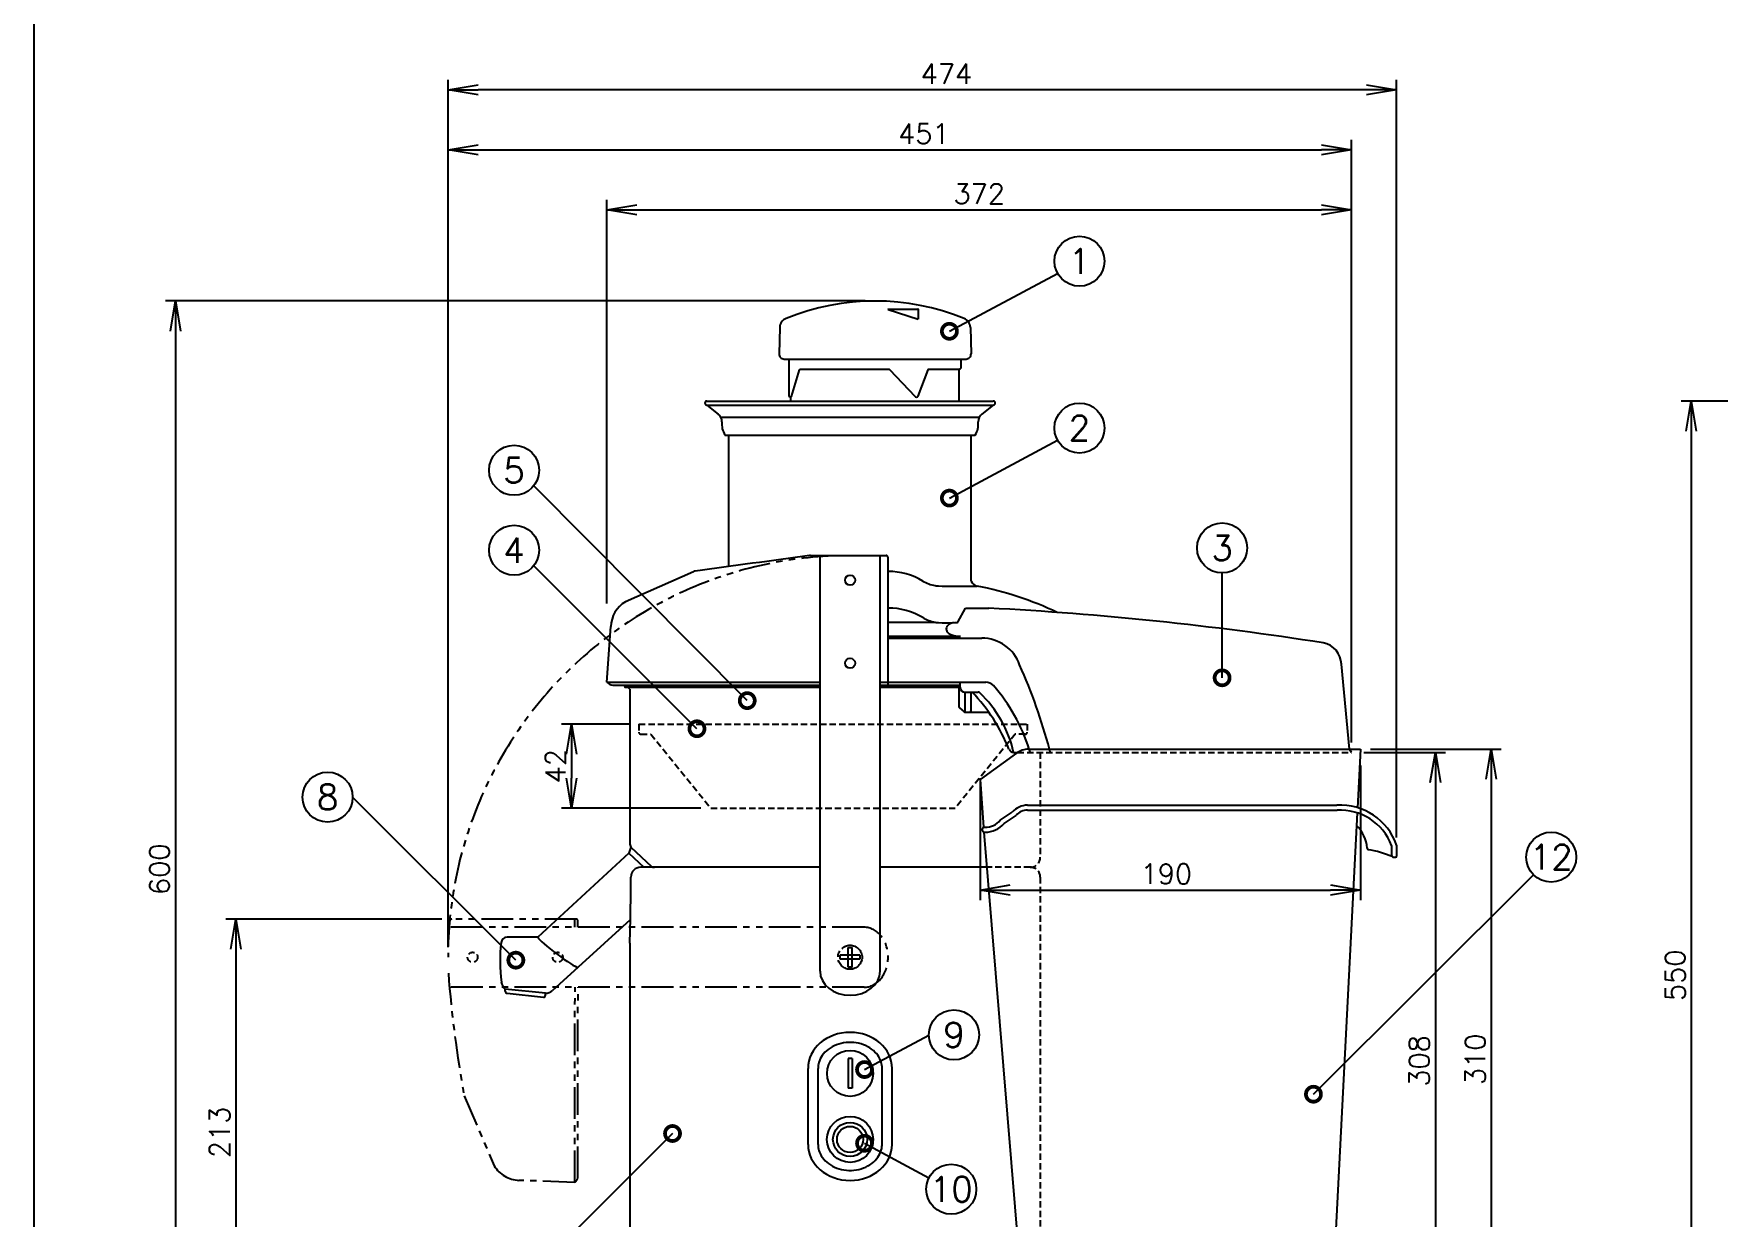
# Model space of a CAD drawing. Extents: x 115 to 2025, y 0 to 1377.
# Drawn here: x 115 to 956, y 313 to 904 of the extents above; entities that cross this region are included whole.
import ezdxf
from ezdxf.enums import TextEntityAlignment as Align

# ---------------------------------------------------------------- set-up
doc = ezdxf.new("R2010")
doc.units = 0
doc.header["$LTSCALE"] = 0.5
doc.header["$PDMODE"] = 3
doc.linetypes.add('HIDDEN', pattern=[9.525, 6.35, -3.175])
doc.linetypes.add('PHANTOM', pattern=[63.5, 31.75, -6.35, 6.35, -6.35, 6.35, -6.35])
doc.layers.get('0').update_dxf_attribs({"linetype": 'CONTINUOUS'})
doc.layers.get('DEFPOINTS').update_dxf_attribs({"linetype": 'CONTINUOUS'})
for name, color, linetype in [('DANMEN', 7, 'CONTINUOUS'), ('SUNPOU', 7, 'CONTINUOUS'), ('WAKU', 7, 'CONTINUOUS')]:
    doc.layers.add(name, color=color, linetype=linetype)
doc.styles.add('BIGFONT', font='romans', dxfattribs={"bigfont": 'bigfont'})
doc.styles.get("Standard").update_dxf_attribs({"font": 'ROMANS', "bigfont": 'EXTFONT.shx'})
doc.dimstyles.get("Standard").update_dxf_attribs({"dimscale": 5, "dimtxt": 2, "dimasz": 3, "dimexe": 1, "dimexo": 1, "dimgap": 0.6, "dimtad": 3, "dimdec": 0, "dimzin": 0, "dimdsep": 46, "dimtxsty": 'STANDARD', "dimblk1": 'OPEN', "dimblk2": 'OPEN', "dimsah": 1, "dimcen": 1.5, "dimadec": 0, "dimazin": 0, "dimtfac": 1, "dimtdec": 0, "dimtmove": 0, "dimatfit": 0, "dimldrblk": 'DOTSMALL', "dimfxl": 1, "dimtvp": 1, "dimtolj": 1, "dimtzin": 0, "dimarcsym": 0})

# ---------------------------------------------------------------- blocks, each defined once
blk = doc.blocks.new('_OPEN')
at = {"color": 0, "linetype": 'ByBlock'}
for p, q in [((-1, 0.167), (0, 0)), ((0, 0), (-1, -0.167)), ((0, 0), (-1, 0))]:
    blk.add_line(p, q, dxfattribs=at)
blk = doc.blocks.new('*D4')
at = {"layer": 'DEFPOINTS', "color": 0}
for p in [(535.25, 770.78), (185.89, 170.78), (347.02, 170.78)]:
    blk.add_point(p, dxfattribs=at)
at = {"layer": 'SUNPOU', "color": 0, "lineweight": -2}
for p, q in [((530.25, 770.78), (180.89, 770.78)), ((185.89, 755.78), (185.89, 185.78)), ((342.02, 170.78), (180.89, 170.78))]:
    blk.add_line(p, q, dxfattribs=at)
at = {"layer": 'SUNPOU', "color": 0, "lineweight": -2, "xscale": 15, "yscale": 15, "zscale": 15}
for p, rotation in [((185.89, 770.78), 90), ((185.89, 170.78), 270)]:
    blk.add_blockref('_OPEN', p, dxfattribs=dict(at, rotation=rotation))
at = {"layer": 'SUNPOU', "color": 0, "insert": (177.89, 486.78), "char_height": 10, "attachment_point": 5, "rotation": 90}
blk.add_mtext('\\A1;600', dxfattribs=at)
blk = doc.blocks.new('_DotSmall')
at = {"color": 0, "linetype": 'ByBlock', "const_width": 0.5}
blk.add_lwpolyline([(-0.0625, 0, 1), (0.0625, 0, 1)], format="xyb", close=True, dxfattribs=at)
blk = doc.blocks.new('*D6')
at = {"layer": 'DEFPOINTS', "color": 0}
for p in [(773.25, 846.38), (773.25, 545.18), (321.95, 442.78)]:
    blk.add_point(p, dxfattribs=at)
at = {"layer": 'SUNPOU', "color": 0, "lineweight": -2}
for p, q in [((321.95, 447.78), (321.95, 851.38)), ((773.25, 550.18), (773.25, 851.38)), ((336.95, 846.38), (758.25, 846.38))]:
    blk.add_line(p, q, dxfattribs=at)
at = {"layer": 'SUNPOU', "color": 0, "lineweight": -2, "xscale": 15, "yscale": 15, "zscale": 15, "rotation": 180}
blk.add_blockref('_OPEN', (321.95, 846.38), dxfattribs=at)
at = {"layer": 'SUNPOU', "color": 0, "lineweight": -2, "xscale": 15, "yscale": 15, "zscale": 15}
blk.add_blockref('_OPEN', (773.25, 846.38), dxfattribs=at)
at = {"layer": 'SUNPOU', "color": 0, "insert": (559.6, 854.38), "char_height": 10, "attachment_point": 5}
blk.add_mtext('\\A1;451', dxfattribs=at)
blk = doc.blocks.new('*D7')
at = {"layer": 'DEFPOINTS', "color": 0}
for p in [(321.95, 876.38), (795.76, 497.7), (321.95, 442.78)]:
    blk.add_point(p, dxfattribs=at)
at = {"layer": 'SUNPOU', "color": 0, "lineweight": -2}
for p, q in [((321.95, 447.78), (321.95, 881.38)), ((780.76, 876.38), (336.95, 876.38)), ((795.76, 502.7), (795.76, 881.38))]:
    blk.add_line(p, q, dxfattribs=at)
at = {"layer": 'SUNPOU', "color": 0, "lineweight": -2, "xscale": 15, "yscale": 15, "zscale": 15, "rotation": 180}
blk.add_blockref('_OPEN', (321.95, 876.38), dxfattribs=at)
at = {"layer": 'SUNPOU', "color": 0, "lineweight": -2, "xscale": 15, "yscale": 15, "zscale": 15}
blk.add_blockref('_OPEN', (795.76, 876.38), dxfattribs=at)
at = {"layer": 'SUNPOU', "color": 0, "insert": (570.85, 884.38), "char_height": 10, "attachment_point": 5}
blk.add_mtext('\\A1;474', dxfattribs=at)
blk = doc.blocks.new('*D8')
at = {"layer": 'DEFPOINTS', "color": 0}
for p in [(774.37, 545.18), (776.75, 236.78), (815.08, 236.78)]:
    blk.add_point(p, dxfattribs=at)
at = {"layer": 'SUNPOU', "color": 0, "lineweight": -2}
for p, q in [((779.37, 545.18), (820.08, 545.18)), ((815.08, 530.18), (815.08, 251.78)), ((781.75, 236.78), (820.08, 236.78))]:
    blk.add_line(p, q, dxfattribs=at)
at = {"layer": 'SUNPOU', "color": 0, "lineweight": -2, "xscale": 15, "yscale": 15, "zscale": 15}
for p, rotation in [((815.08, 545.18), 90), ((815.08, 236.78), 270)]:
    blk.add_blockref('_OPEN', p, dxfattribs=dict(at, rotation=rotation))
at = {"layer": 'SUNPOU', "color": 0, "insert": (807.08, 390.98), "char_height": 10, "attachment_point": 5, "rotation": 90}
blk.add_mtext('\\A1;308', dxfattribs=at)
blk = doc.blocks.new('*D9')
at = {"layer": 'DEFPOINTS', "color": 0}
for p in [(777.71, 546.78), (776.75, 236.78), (843.03, 236.78)]:
    blk.add_point(p, dxfattribs=at)
at = {"layer": 'SUNPOU', "color": 0, "lineweight": -2}
for p, q in [((782.71, 546.78), (848.03, 546.78)), ((843.03, 531.78), (843.03, 251.78)), ((781.75, 236.78), (848.03, 236.78))]:
    blk.add_line(p, q, dxfattribs=at)
at = {"layer": 'SUNPOU', "color": 0, "lineweight": -2, "xscale": 15, "yscale": 15, "zscale": 15}
for p, rotation in [((843.03, 546.78), 90), ((843.03, 236.78), 270)]:
    blk.add_blockref('_OPEN', p, dxfattribs=dict(at, rotation=rotation))
at = {"layer": 'SUNPOU', "color": 0, "insert": (835.03, 391.78), "char_height": 10, "attachment_point": 5, "rotation": 90}
blk.add_mtext('\\A1;310', dxfattribs=at)
blk = doc.blocks.new('*D11')
at = {"layer": 'DEFPOINTS', "color": 0}
for p in [(773.25, 816.38), (401.25, 614.58), (773.25, 579.48)]:
    blk.add_point(p, dxfattribs=at)
at = {"layer": 'SUNPOU', "color": 0, "lineweight": -2}
for p, q in [((401.25, 619.58), (401.25, 821.38)), ((416.25, 816.38), (758.25, 816.38)), ((773.25, 584.48), (773.25, 821.38))]:
    blk.add_line(p, q, dxfattribs=at)
at = {"layer": 'SUNPOU', "color": 0, "lineweight": -2, "xscale": 15, "yscale": 15, "zscale": 15, "rotation": 180}
blk.add_blockref('_OPEN', (401.25, 816.38), dxfattribs=at)
at = {"layer": 'SUNPOU', "color": 0, "lineweight": -2, "xscale": 15, "yscale": 15, "zscale": 15}
blk.add_blockref('_OPEN', (773.25, 816.38), dxfattribs=at)
at = {"layer": 'SUNPOU', "color": 0, "insert": (587.25, 824.38), "char_height": 10, "attachment_point": 5}
blk.add_mtext('\\A1;372', dxfattribs=at)
blk = doc.blocks.new('*D13')
at = {"layer": 'DEFPOINTS', "color": 0}
for p in [(777.76, 543.68), (587.69, 537.28), (777.76, 476.4)]:
    blk.add_point(p, dxfattribs=at)
at = {"layer": 'SUNPOU', "color": 0, "lineweight": -2}
for p, q in [((777.76, 538.68), (777.76, 471.4)), ((587.69, 532.28), (587.69, 471.4)), ((602.69, 476.4), (762.76, 476.4))]:
    blk.add_line(p, q, dxfattribs=at)
at = {"layer": 'SUNPOU', "color": 0, "lineweight": -2, "xscale": 15, "yscale": 15, "zscale": 15, "rotation": 180}
blk.add_blockref('_OPEN', (587.69, 476.4), dxfattribs=at)
at = {"layer": 'SUNPOU', "color": 0, "lineweight": -2, "xscale": 15, "yscale": 15, "zscale": 15}
blk.add_blockref('_OPEN', (777.76, 476.4), dxfattribs=at)
at = {"layer": 'SUNPOU', "color": 0, "insert": (680.73, 484.4), "char_height": 10, "attachment_point": 5}
blk.add_mtext('\\A1;190', dxfattribs=at)
blk = doc.blocks.new('*D19')
at = {"layer": 'DEFPOINTS', "color": 0}
for p in [(1132.19, 720.78), (942.86, 170.78), (1060.05, 170.78)]:
    blk.add_point(p, dxfattribs=at)
at = {"layer": 'SUNPOU', "color": 0, "lineweight": -2}
for p, q in [((1127.19, 720.78), (937.86, 720.78)), ((942.86, 705.78), (942.86, 185.78)), ((1055.05, 170.78), (937.86, 170.78))]:
    blk.add_line(p, q, dxfattribs=at)
at = {"layer": 'SUNPOU', "color": 0, "lineweight": -2, "xscale": 15, "yscale": 15, "zscale": 15}
for p, rotation in [((942.86, 720.78), 90), ((942.86, 170.78), 270)]:
    blk.add_blockref('_OPEN', p, dxfattribs=dict(at, rotation=rotation))
at = {"layer": 'SUNPOU', "color": 0, "insert": (934.86, 433.78), "char_height": 10, "attachment_point": 5, "rotation": 90}
blk.add_mtext('\\A1;550', dxfattribs=at)
blk = doc.blocks.new('*D21')
at = {"layer": 'DEFPOINTS', "color": 0}
for p in [(323.8, 461.78), (215.89, 248.78), (422.75, 248.78)]:
    blk.add_point(p, dxfattribs=at)
at = {"layer": 'SUNPOU', "color": 0, "lineweight": -2}
for p, q in [((318.8, 461.78), (210.89, 461.78)), ((215.89, 446.78), (215.89, 263.78)), ((417.75, 248.78), (210.89, 248.78))]:
    blk.add_line(p, q, dxfattribs=at)
at = {"layer": 'SUNPOU', "color": 0, "lineweight": -2, "xscale": 15, "yscale": 15, "zscale": 15}
for p, rotation in [((215.89, 461.78), 90), ((215.89, 248.78), 270)]:
    blk.add_blockref('_OPEN', p, dxfattribs=dict(at, rotation=rotation))
at = {"layer": 'SUNPOU', "color": 0, "insert": (207.89, 355.28), "char_height": 10, "attachment_point": 5, "rotation": 90}
blk.add_mtext('\\A1;213', dxfattribs=at)
blk = doc.blocks.new('*D30')
at = {"layer": 'DEFPOINTS', "color": 0}
for p in [(417.25, 559.28), (383.68, 517.28), (453.25, 517.28)]:
    blk.add_point(p, dxfattribs=at)
at = {"layer": 'SUNPOU', "color": 0, "lineweight": -2}
for p, q in [((412.25, 559.28), (378.68, 559.28)), ((383.68, 544.28), (383.68, 532.28)), ((448.25, 517.28), (378.68, 517.28))]:
    blk.add_line(p, q, dxfattribs=at)
at = {"layer": 'SUNPOU', "color": 0, "lineweight": -2, "xscale": 15, "yscale": 15, "zscale": 15}
for p, rotation in [((383.68, 559.28), 90), ((383.68, 517.28), 270)]:
    blk.add_blockref('_OPEN', p, dxfattribs=dict(at, rotation=rotation))
at = {"layer": 'SUNPOU', "color": 0, "insert": (375.68, 538.28), "char_height": 10, "attachment_point": 5, "rotation": 90}
blk.add_mtext('\\A1;42', dxfattribs=at)

msp = doc.modelspace()

# ---------------------------------------------------------------- linework, layer by layer
at = {"color": 2}
for p, q in [((541.8, 766.59), (556.79, 761.78)), ((541.85, 766.78), (556.64, 766.78)), ((556.74, 766.68), (556.79, 761.78)), ((487.66, 757.56), (487.31, 744.34)), ((582.83, 757.56), (583.18, 744.34)), ((489.81, 741.78), (580.68, 741.78)), ((577.25, 720.78), (577.25, 736.78)), ((451.25, 720.78), (594.25, 720.78)), ((451.25, 718.78), (594.25, 718.78)), ((451.25, 718.78), (456.87, 714.28)), ((493.25, 720.78), (493.25, 722.78)), ((594.25, 718.78), (588.62, 714.28)), ((458.13, 712.78), (587.36, 712.78)), ((460.25, 703.78), (585.25, 703.78)), ((462.25, 638.1), (462.25, 703.78)), ((583.25, 630.78), (583.25, 703.78)), ((503.05, 643.58), (540.75, 643.58)), ((507.75, 435.78), (507.75, 643.58)), ((537.75, 435.78), (537.75, 643.58)), ((541.75, 579.28), (541.75, 642.58)), ((444.48, 635.48), (410.51, 620.44)), ((570.94, 628.27), (586.25, 628.27)), ((576.64, 610.28), (580.39, 617.28)), ((580.39, 617.28), (592.03, 617.28)), ((401.25, 580.28), (403.26, 608.13)), ((541.75, 610.28), (565.25, 610.28)), ((541.75, 603.28), (577.88, 603.26)), ((541.75, 602.28), (588.57, 602.28)), ((772.25, 546.78), (768.15, 589.2)), ((401.25, 580.28), (507.75, 580.28)), ((404.25, 578.78), (507.75, 578.78)), ((410.25, 578.03), (410.25, 578.78)), ((410.5, 577.78), (411.25, 577.78)), ((410.5, 577.78), (411.25, 577.78)), ((411.25, 577.78), (507.75, 577.78)), ((412.75, 576.78), (412.75, 499.78)), ((537.75, 580.28), (541.75, 580.28)), ((537.75, 578.78), (541.25, 578.78)), ((537.75, 577.78), (577.75, 577.78)), ((541.25, 578.78), (577.75, 578.78)), ((541.75, 580.28), (590.57, 580.28)), ((577.03, 577.78), (577.03, 568.24)), ((577.75, 577.78), (577.75, 580.28)), ((580.03, 575.28), (580.03, 565.78)), ((580.25, 575.28), (586.82, 575.28)), ((583.03, 575.28), (583.03, 565.78)), ((577.39, 567.48), (579.75, 565.51)), ((580.39, 565.28), (592.03, 565.28)), ((587.86, 531.69), (605.97, 544.86)), ((604.46, 545.18), (606.42, 545.18)), ((611.85, 546.78), (777.71, 546.78)), ((777.71, 546.78), (776.2, 517.55)), ((589.62, 507.78), (587.86, 531.69)), ((597.78, 511.27), (603.8, 515.28)), ((599.68, 509.64), (605.69, 513.66)), ((611.39, 518.78), (765.89, 518.78)), ((611.39, 516.28), (765.98, 516.28)), ((776.07, 514.97), (762.96, 261.6)), ((588.79, 506.28), (588.79, 506.78)), ((589.79, 507.78), (590.19, 507.78)), ((609.96, 260.87), (589.79, 505.28)), ((589.79, 505.28), (590.19, 505.28)), ((413.25, 497.78), (412.25, 494.78)), ((413.19, 497.82), (423.61, 488.21)), ((793.26, 498.66), (793.26, 493.78)), ((795.76, 498.83), (795.76, 493.28)), ((412.25, 494.78), (366.73, 452.78)), ((412.24, 494.77), (419.82, 487.78)), ((794.26, 492.78), (795.26, 492.78)), ((507.75, 487.78), (418.25, 487.78)), ((591.8, 487.78), (537.75, 487.78)), ((412.86, 461.51), (373.97, 426.08)), ((366.73, 452.78), (351.43, 452.78)), ((412.75, 449.83), (412.75, 299.78)), ((521.75, 447.67), (523.75, 447.67)), ((521.75, 437.88), (521.75, 447.67)), ((523.75, 437.88), (523.75, 447.67)), ((347.95, 441.87), (347.96, 437.87)), ((523.75, 437.88), (521.75, 437.88)), ((370.56, 424.78), (350.56, 426.78)), ((350.56, 425.78), (350.56, 426.78)), ((351.56, 424.78), (369.56, 422.78)), ((370.56, 423.78), (370.56, 424.78)), ((370.56, 424.78), (370.6, 424.78)), ((501.75, 349.25), (501.75, 387.25)), ((506.75, 349.25), (506.75, 387.25)), ((523.75, 392.18), (521.75, 392.18)), ((521.75, 392.18), (521.75, 377.31)), ((523.75, 392.18), (523.75, 377.31)), ((538.75, 349.25), (538.75, 387.25)), ((543.75, 349.25), (543.75, 387.25)), ((523.75, 377.31), (521.75, 377.31))]:
    msp.add_line(p, q, dxfattribs=at)
at = {"color": 2, "linetype": 'PHANTOM'}
for p, q in [((527.65, 443.78), (517.85, 443.78)), ((517.85, 441.78), (517.85, 443.78)), ((527.65, 441.78), (517.85, 441.78)), ((527.65, 443.78), (527.65, 441.78))]:
    msp.add_line(p, q, dxfattribs=at)
at = {"color": 2}
for points in [[(492.25, 741.78, 0.000006), (492.25, 737.56), (492.25, 723.45, 0.618629), (493.56, 723), (497.47, 736.33, -0.242213), (498.33, 736.78)], [(498.33, 736.78), (541.75, 736.78, -0.242213), (542.61, 736.33), (555.08, 723.22, 0.514618), (556.79, 723.22), (561.79, 736.33, -0.400697), (562.18, 736.78), (577.25, 736.78, 0.414214), (578.25, 737.78), (578.25, 741.78)]]:
    msp.add_lwpolyline(points, format="xyb", dxfattribs=at)
for centre, radius in [((522.75, 631.27), 2.5), ((522.75, 589.75), 2.5), ((522.75, 384.75), 11.5), ((522.75, 351.75), 11.52), ((522.75, 351.75), 8.52), ((522.75, 351.75), 6.52)]:
    msp.add_circle(centre, radius, dxfattribs=at)
at = {"color": 2, "linetype": 'PHANTOM'}
msp.add_circle((522.75, 442.78), 6, dxfattribs=at)
at = {"color": 2, "linetype": 'HIDDEN'}
msp.add_circle((522.75, 442.78), 6, dxfattribs=at)
at = {"color": 2}
for centre, radius, start, end in [((535.25, 652.96), 117.81, 67.82129, 112.17871), ((541.85, 766.68), 0.1, 90, 240.9454), ((556.64, 766.68), 0.1, 0.61234, 90), ((492.66, 757.43), 5, 112.17871, 178.49256), ((577.83, 757.43), 5, 1.50744, 67.82129), ((489.81, 744.28), 2.5, 178.49256, 270), ((580.68, 744.28), 2.5, 270, 1.50744), ((451.25, 719.78), 1, 90, 270), ((594.25, 719.78), 1, 270, 90), ((453.75, 710.37), 5, 0, 51.34019), ((469.18, 709.28), 10.49, 173.99677, 211.62349), ((576.45, 709.25), 10.36, 328.13362, 6.24612), ((591.75, 710.37), 5, 128.65981, 180), ((4294.66, -27648.91), 28545.44, 97.63405, 97.749702), ((502.98, 641.48), 2.1, 88.05063, 102.36773), ((540.75, 642.58), 1, 0, 90), ((445.77, 633.34), 2.5, 97.7497, 121.06516), ((542.3, 603.49), 32.09, 58.44521, 90.98594), ((568.5, 646.96), 18.67, 239.72576, 259.9627), ((587.54, 632.87), 4.78, 205.99318, 254.27516), ((555.29, 466.64), 164.56, 64.45815, 79.15784), ((418.25, 607.59), 15, 121.06516, 177.9256), ((542.3, 585.19), 32.09, 58.44521, 90.98594), ((507.99, -1001.92), 1621.38, 81.09297, 87.02873), ((568.5, 628.66), 18.67, 239.72576, 259.9627), ((588.57, 582.28), 20, 19.35374, 90), ((757.1, 589.02), 11.05, 0.8934, 79.94863), ((355.19, 475.83), 276.44, 14.87125, 24.14477), ((405.97, 585.98), 7.41, 230.34553, 256.52436), ((410.5, 578.03), 0.25, 180, 270), ((410.56, 575.12), 2.74, 37.08317, 75.5367), ((541.25, 579.28), 0.5, 270, 360), ((580.25, 577.78), 2.5, 180, 270), ((519.87, 513.91), 88.58, 21.76311, 43.85234), ((586.82, 574.28), 1, 43.75044, 90), ((547.25, 532.39), 58.62, 12.59722, 46.57613), ((590.57, 575.28), 5, 41.26293, 90), ((527.49, 519.93), 88.92, 17.57261, 41.26293), ((578.03, 568.24), 1, 180, 230.19443), ((580.39, 566.28), 1, 230.19443, 270), ((580.53, 565.78), 0.5, 180, 270), ((582.53, 565.78), 0.5, 270, 0), ((604.46, 547.68), 2.5, 201.76311, 270), ((611.85, 536.78), 10, 90, 126.03629), ((613.12, 545.68), 0.5, 196.73425, 270), ((611.39, 508.78), 10, 90, 139.39871), ((611.39, 508.78), 7.5, 90, 139.39871), ((767.57, 488.95), 29.87, 19.30231, 93.21624), ((767.56, 488.78), 27.54, 21.02367, 93.27587), ((589.79, 506.78), 1, 90, 180), ((589.79, 506.28), 1, 180, 270), ((590.19, 517.78), 10, 270, 319.39871), ((590.19, 517.78), 12.5, 270, 319.39871), ((763.57, 495.93), 17.56, 4.69223, 46.14273), ((427.69, 502.15), 15.13, 189.01437, 196.62205), ((782.07, 497.34), 1, 178.67665, 236.16885), ((773.77, 446.52), 50.59, 67.01214, 81.19654), ((425.02, 490.28), 2.5, 235.59859, 270), ((794.26, 493.78), 1, 179.99933, 270), ((795.26, 493.28), 0.5, 270, 0), ((-564.38, 481.14), 977.63, 358.16495, 0.09598), ((418.25, 482.78), 5, 90, 180), ((428.75, 440.76), 80.84, 173.34686, 187.36736), ((351.43, 449.78), 3, 90, 173.34686), ((354.53, 431.31), 6.03, 188.7711, 228.79751), ((351.56, 425.78), 1, 180, 270), ((369.56, 423.78), 1, 270, 0), ((370.6, 429.78), 5, 270, 312.337)]:
    msp.add_arc(centre, radius, start, end, dxfattribs=at)
at = {"color": 2, "linetype": 'HIDDEN'}
for centre, radius, start, end in [((527.49, 519.93), 88.92, 16.73425, 17.57261), ((355.19, 475.83), 276.44, 14.52857, 14.87125)]:
    msp.add_arc(centre, radius, start, end, dxfattribs=at)
at = {"color": 2, "linetype": 'PHANTOM'}
msp.add_arc((386.22, 461.28), 0.5, 0, 90, dxfattribs=at)
at = {"color": 2}
for centre, major_axis, ratio, start_param, end_param in [((570.94, 628.58), (-5.69, 0), 0.053892, 0, 1.570796), ((570.94, 610.28), (5.69, 0), 0.053892, 3.141593, 6.283185), ((577.03, 606.76), (-6.23, 0.16), 0.56376, -1.155248, 1.511108), ((376.81, 445.44), (-10.15, 7.66), 0.088068, 0.199652, 3.002473), ((522.75, 435.78), (15, 0), 0.8, 3.141593, 6.283185), ((522.75, 387.25), (-21, 0), 0.857143, 3.141593, 6.283185), ((522.75, 349.25), (21, 0), 0.857143, 3.141593, 6.283185)]:
    msp.add_ellipse(centre, major_axis=major_axis, ratio=ratio, start_param=start_param, end_param=end_param, dxfattribs=at)
for points, knots in [([(538.75, 387.25), (538.75, 388.27), (538.6, 389.3), (537.93, 391.51), (537.35, 392.69), (535.74, 394.91), (534.72, 395.94), (532.3, 397.74), (530.91, 398.5), (527.87, 399.63), (526.23, 400.01), (522.89, 400.32), (521.18, 400.26), (517.89, 399.7), (516.3, 399.21), (513.41, 397.87), (512.11, 397.03), (509.91, 395.09), (509.01, 394), (507.65, 391.71), (507.19, 390.5), (506.81, 388.61), (506.75, 387.93), (506.75, 387.25)], [3.141593, 3.141593, 3.141593, 3.141593, 3.394125, 3.394125, 3.696479, 3.696479, 3.998834, 3.998834, 4.301188, 4.301188, 4.603542, 4.603542, 4.905897, 4.905897, 5.208251, 5.208251, 5.510605, 5.510605, 5.81296, 5.81296, 6.115314, 6.115314, 6.283185, 6.283185, 6.283185, 6.283185]), ([(506.75, 349.25), (506.75, 348.22), (506.9, 347.2), (507.56, 344.99), (508.15, 343.8), (509.75, 341.59), (510.77, 340.55), (513.19, 338.76), (514.59, 338), (517.62, 336.86), (519.26, 336.49), (522.6, 336.18), (524.31, 336.24), (527.6, 336.79), (529.19, 337.28), (532.08, 338.62), (533.38, 339.47), (535.58, 341.41), (536.49, 342.5), (537.85, 344.79), (538.31, 345.99), (538.68, 347.89), (538.75, 348.57), (538.75, 349.25)], [6.283185, 6.283185, 6.283185, 6.283185, 6.535718, 6.535718, 6.838072, 6.838072, 7.140426, 7.140426, 7.442781, 7.442781, 7.745135, 7.745135, 8.047489, 8.047489, 8.349844, 8.349844, 8.652198, 8.652198, 8.954552, 8.954552, 9.256907, 9.256907, 9.424778, 9.424778, 9.424778, 9.424778])]:
    msp.add_open_spline(points, degree=3, knots=knots, dxfattribs=at)
at = {"layer": 'DANMEN', "color": 4, "linetype": 'HIDDEN'}
for p, q in [((417.25, 559.28), (417.25, 555.28)), ((417.25, 559.28), (611.25, 559.28)), ((611.25, 559.28), (611.25, 555.28)), ((418.25, 554.28), (423.25, 554.28)), ((423.25, 554.28), (453.25, 517.28)), ((605.25, 554.28), (575.25, 517.28)), ((610.25, 554.28), (605.25, 554.28)), ((453.25, 517.28), (575.25, 517.28))]:
    msp.add_line(p, q, dxfattribs=at)
at = {"layer": 'DANMEN', "color": 2, "linetype": 'HIDDEN'}
for p, q in [((606.42, 545.18), (773.25, 545.18)), ((617.75, 545.18), (617.75, 492.78)), ((773.25, 545.18), (772.25, 546.78)), ((612.75, 487.78), (591.8, 487.78)), ((617.75, 482.78), (617.75, 299.78))]:
    msp.add_line(p, q, dxfattribs=at)
at = {"layer": 'DANMEN', "color": 2, "linetype": 'PHANTOM'}
for p, q in [((529.75, 457.78), (322.51, 457.78)), ((386.22, 461.78), (323.8, 461.78)), ((385.22, 457.78), (385.22, 461.78)), ((386.72, 457.78), (386.72, 461.28)), ((529.75, 427.78), (322.68, 427.78)), ((385.22, 330.28), (385.38, 427.78)), ((386.72, 332.28), (386.88, 427.78)), ((330.01, 373.51), (345.05, 338.53)), ((385.22, 330.28), (357.36, 331.28))]:
    msp.add_line(p, q, dxfattribs=at)
at = {"layer": 'DANMEN', "color": 2, "linetype": 'HIDDEN'}
for centre in [(334.22, 442.78), (376.74, 442.78)]:
    msp.add_circle(centre, 2.5, dxfattribs=at)
at = {"layer": 'DANMEN', "color": 2, "linetype": 'PHANTOM'}
for centre, radius, start, end in [((522.75, 442.78), 200.8, 92.42608, 180), ((919.24, 480.68), 598.89, 184.39556, 190.30823), ((357.9, 346.27), 15, 211.06516, 267.9256), ((382.79, 333.65), 4.16, 305.62937, 340.63083)]:
    msp.add_arc(centre, radius, start, end, dxfattribs=at)
at = {"layer": 'DANMEN', "color": 4, "linetype": 'HIDDEN'}
for centre, start, end in [((418.25, 555.28), 180, 270), ((610.25, 555.28), 270, 0)]:
    msp.add_arc(centre, 1, start, end, dxfattribs=at)
at = {"layer": 'DANMEN', "color": 2, "linetype": 'HIDDEN'}
for centre, radius, start, end in [((612.75, 492.78), 5, 270, 0), ((612.75, 482.78), 5, 0, 90), ((323.8, 460.78), 1, 90, 180)]:
    msp.add_arc(centre, radius, start, end, dxfattribs=at)
at = {"layer": 'DANMEN', "color": 2, "linetype": 'PHANTOM'}
msp.add_ellipse((529.75, 442.78), major_axis=(0, 15), ratio=0.8, start_param=3.141593, end_param=6.283185, dxfattribs=at)
at = {"layer": 'SUNPOU'}
for centre in [(637.31, 790.67), (637.31, 707.29), (354.93, 686.16), (354.93, 646.2), (708.58, 647.34), (261.81, 522.84), (872.97, 492.85), (574.66, 404), (573.31, 326.84)]:
    msp.add_circle(centre, 12.5, dxfattribs=at)
at = {"layer": 'WAKU', "color": 6}
msp.add_line((115, 1376.75), (115, 0), dxfattribs=at)

# ---------------------------------------------------------------- texts
at = {"layer": 'SUNPOU', "style": 'BIGFONT'}
for s, p in [('1', (637.31, 790.67)), ('2', (637.31, 707.29)), ('5', (354.93, 686.16)), ('4', (354.93, 646.2)), ('3', (708.58, 647.34)), ('8', (261.81, 522.84)), ('12', (872.97, 492.85)), ('9', (574.66, 404))]:
    msp.add_text(s, height=12.5, rotation=360, dxfattribs=at).set_placement(p, align=Align.MIDDLE)
msp.add_text('10', height=12.5, dxfattribs=at).set_placement((573.31, 326.84), align=Align.MIDDLE)

# ---------------------------------------------------------------- dimensions: what is measured, and where the dimension line sits
at = {"layer": 'SUNPOU'}
for base, p1, p2, picture, middle in [((321.95, 876.38), (795.76, 497.7), (321.95, 442.78), '*D7', (570.85, 876.38)), ((773.25, 846.38), (321.95, 442.78), (773.25, 545.18), '*D6', (559.6, 846.38)), ((777.76, 476.4), (587.69, 537.28), (777.76, 543.68), '*D13', (680.73, 476.4))]:
    dim = msp.add_linear_dim(base=base, p1=p1, p2=p2, dimstyle='STANDARD', dxfattribs=at)
    dim.commit()
    dim.dimension.update_dxf_attribs({"geometry": picture, "text_midpoint": middle, "dimtype": 160})
dim = msp.add_linear_dim(base=(773.25, 816.38), p1=(401.25, 614.58), p2=(773.25, 579.48), dimstyle='STANDARD', dxfattribs=at)
dim.commit()
dim.dimension.update_dxf_attribs({"geometry": '*D11', "text_midpoint": (587.25, 824.38)})
for base, p1, p2, picture, middle in [((185.89, 170.78), (535.25, 770.78), (347.02, 170.78), '*D4', (185.89, 486.78)), ((942.86, 170.78), (1132.19, 720.78), (1060.05, 170.78), '*D19', (942.86, 433.78))]:
    dim = msp.add_linear_dim(base=base, p1=p1, p2=p2, angle=90, dimstyle='STANDARD', dxfattribs=at)
    dim.commit()
    dim.dimension.update_dxf_attribs({"geometry": picture, "text_midpoint": middle, "dimtype": 160})
for base, p1, p2, picture, middle in [((383.68, 517.28), (417.25, 559.28), (453.25, 517.28), '*D30', (375.68, 538.28)), ((815.08, 236.78), (774.37, 545.18), (776.75, 236.78), '*D8', (807.08, 390.98)), ((843.03, 236.78), (777.71, 546.78), (776.75, 236.78), '*D9', (835.03, 391.78)), ((215.89, 248.78), (323.8, 461.78), (422.75, 248.78), '*D21', (207.89, 355.28))]:
    dim = msp.add_linear_dim(base=base, p1=p1, p2=p2, angle=90, dimstyle='STANDARD', dxfattribs=at)
    dim.commit()
    dim.dimension.update_dxf_attribs({"geometry": picture, "text_midpoint": middle})

# ---------------------------------------------------------------- leaders
for points in [[(572.37, 755.65), (626.41, 784.56)], [(572.37, 672.27), (626.41, 701.17)], [(471.39, 571.05), (364.78, 678.46)], [(446.29, 556.99), (364.78, 638.5)], [(708.58, 582.45), (708.58, 634.84)], [(355.82, 441.33), (274.31, 522.84)], [(754.2, 374.34), (864.12, 484.02)], [(529.98, 386.67), (562.16, 403.88)], [(434.08, 354.7), (368.44, 289.06)], [(529.98, 349.83), (562.16, 332.61)]]:
    msp.add_leader(points, dimstyle='STANDARD', dxfattribs=at)

doc.saveas('drawing.dxf')
